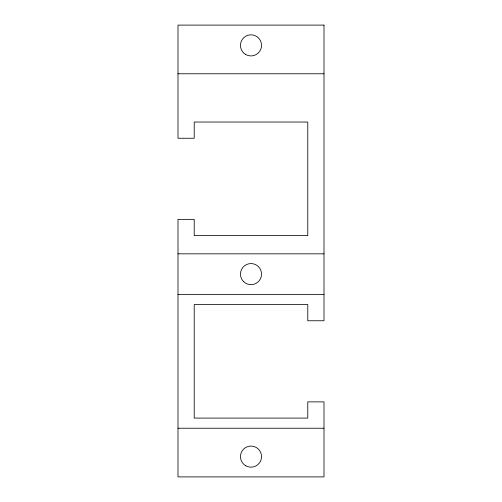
<?xml version="1.0" encoding="UTF-8"?>
<svg xmlns="http://www.w3.org/2000/svg" width="502" height="502" viewBox="0 0 502 502"><rect width="100%" height="100%" fill="white"/><g stroke="black" fill="none" stroke-linecap="round" stroke-linejoin="round"><path stroke-width="0.75" d="M177.997 73.769L324.003 73.769M177.997 253.836L324.003 253.836M177.997 294.398L324.003 294.398M177.997 428.231L324.003 428.231M324.003 25.1L177.997 25.1L177.997 138.251L194.224 138.251L194.224 122.03L307.776 122.03L307.776 235.589L194.224 235.589L194.224 219.368L177.997 219.368L177.997 476.9L324.003 476.9L324.003 401.87L307.776 401.87L307.776 418.091L194.224 418.091L194.224 304.532L307.776 304.532L307.776 320.759L324.003 320.759L324.003 25.1M245.729 465.756A10.542 10.542 0 0 0 261.542 456.619A10.542 10.542 0 0 0 245.729 447.489A10.542 10.542 0 0 0 245.729 465.756M243.545 281.572A10.542 10.542 0 0 0 261.184 276.847A10.542 10.542 0 0 0 248.27 263.933A10.542 10.542 0 0 0 243.545 281.572M245.729 54.511A10.542 10.542 0 0 0 261.542 45.381A10.542 10.542 0 0 0 245.729 36.244A10.542 10.542 0 0 0 245.729 54.511"/></g></svg>
